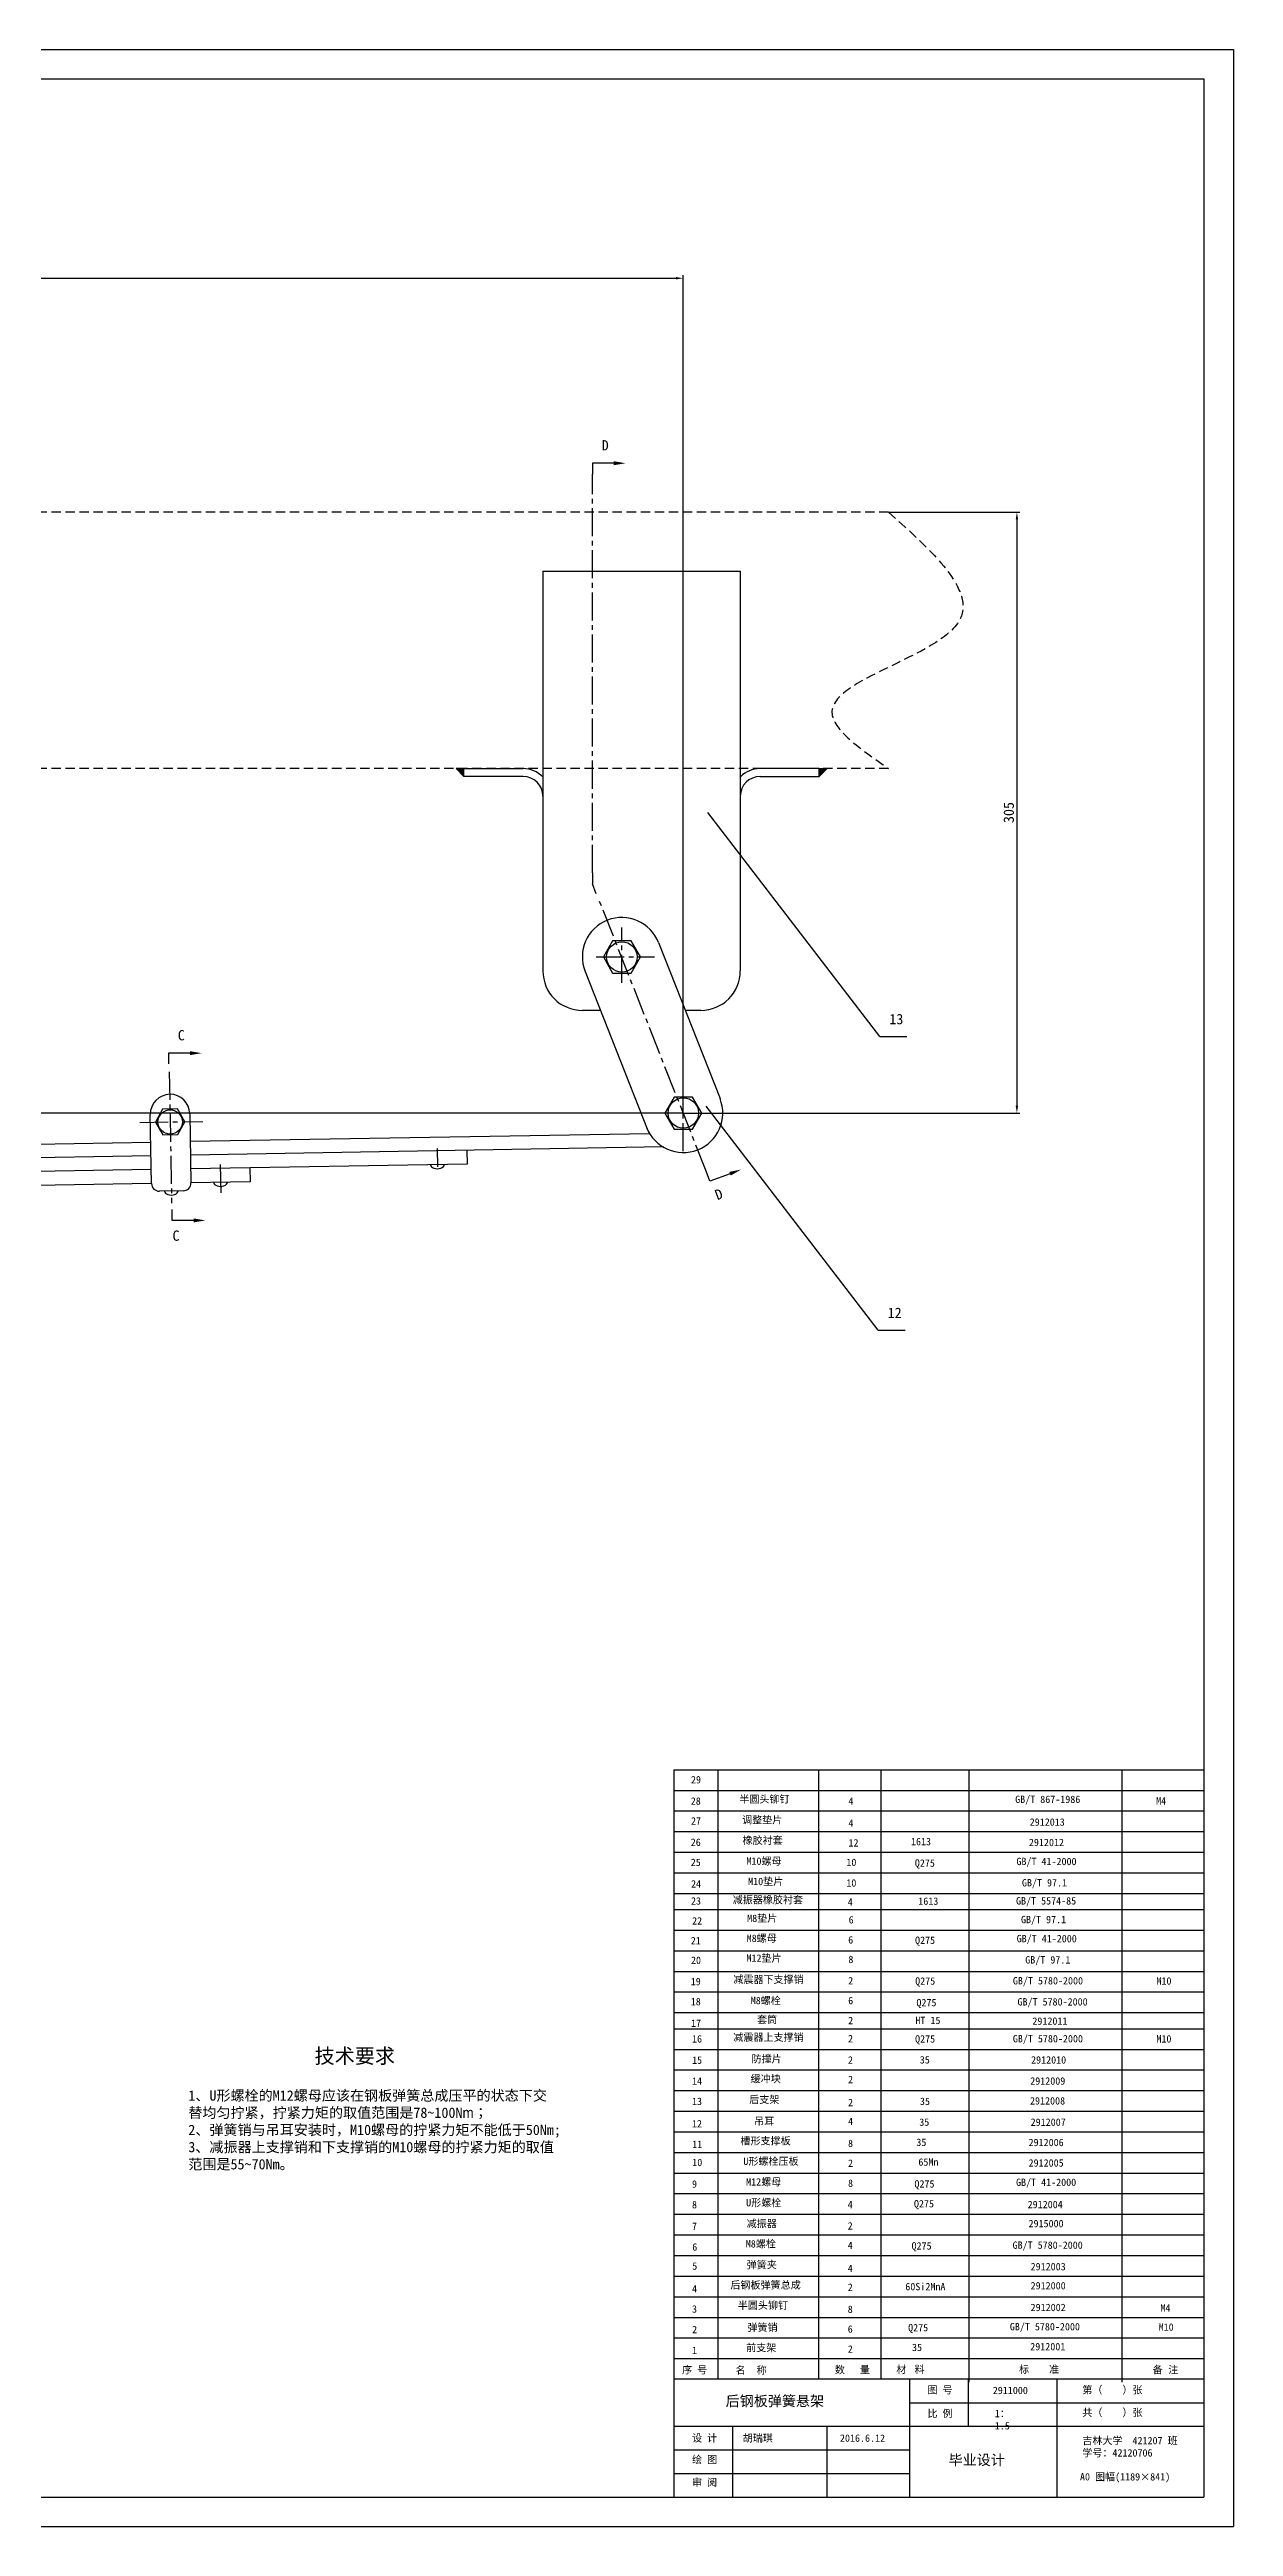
# Model space of a CAD drawing. Header units: millimetres. Extents: x -4667 to 8941, y -1665 to 5310.
# Drawn here: x 735 to 1137, y 4167 to 5008 of the extents above; entities that cross this region are included whole.
import ezdxf

# ---------------------------------------------------------------- set-up
doc = ezdxf.new("R2010")
doc.units = ezdxf.units.MM
doc.linetypes.add('CENTER2', pattern=[28.575, 19.05, -3.175, 3.175, -3.175])
doc.linetypes.add('DASHED2', pattern=[9.525, 6.35, -3.175])
for name, color, linetype in [('尺寸', 4, 'CONTINUOUS'), ('尺寸标注', 3, 'CONTINUOUS'), ('点划线', 6, 'CENTER2'), ('细实线', 3, 'CONTINUOUS'), ('虚线', 4, 'DASHED2')]:
    doc.layers.add(name, color=color, linetype=linetype)
doc.layers.add('粗实线', color=2, linetype='CONTINUOUS', lineweight=30)
doc.styles.get("Standard").update_dxf_attribs({"font": '', "height": 3.5})
doc.styles.get('Standard').set_extended_font_data('SimSun')
doc.dimstyles.new('无偏差$0', dxfattribs={"dimtxt": 3.5, "dimasz": 2.5, "dimexe": 1, "dimexo": 0, "dimgap": 1, "dimtad": 1, "dimtoh": 1, "dimdec": 0, "dimzin": 0, "dimdsep": 46, "dimtxsty": 'Standard', "dimcen": 2.5, "dimclrd": 256, "dimadec": 0, "dimazin": 0, "dimtfac": 1, "dimtdec": 0, "dimtofl": 0, "dimtmove": 0, "dimatfit": 3, "dimfxl": 1, "dimtolj": 1, "dimtzin": 0, "dimarcsym": 0})

# ---------------------------------------------------------------- blocks, each defined once
blk = doc.blocks.new('*D139')
at = {"layer": '尺寸', "color": 0, "lineweight": -2, "ltscale": 0.5}
for p, q in [((1019.49, 4851.25), (1064.05, 4851.25)), ((949.82, 4647.21), (1064.05, 4647.21))]:
    blk.add_line(p, q, dxfattribs=at)
at = {"layer": '尺寸', "lineweight": -2, "ltscale": 0.5}
blk.add_line((1063.05, 4848.75), (1063.05, 4649.71), dxfattribs=at)
at = {"layer": '尺寸', "ltscale": 0.5}
for points in [[(1062.64, 4848.75), (1063.47, 4848.75), (1063.05, 4851.25)], [(1062.64, 4649.71), (1063.47, 4649.71), (1063.05, 4647.21)]]:
    blk.add_solid(points, dxfattribs=at)
at = {"layer": '尺寸', "color": 0, "ltscale": 0.5, "insert": (1060.3, 4749.23), "char_height": 3.5, "attachment_point": 5, "rotation": 90}
blk.add_mtext('\\A1;305', dxfattribs=at)
blk = doc.blocks.new('*D141')
at = {"layer": '尺寸', "color": 0, "lineweight": -2, "ltscale": 0.5}
for p, q in [((949.82, 4647.21), (80.4, 4647.21)), ((145.82, 4633.81), (80.4, 4633.81))]:
    blk.add_line(p, q, dxfattribs=at)
at = {"layer": '尺寸', "lineweight": -2, "ltscale": 0.5}
blk.add_line((81.4, 4644.71), (81.4, 4636.31), dxfattribs=at)
at = {"layer": '尺寸', "ltscale": 0.5}
for points in [[(80.98, 4644.71), (81.81, 4644.71), (81.4, 4647.21)], [(80.98, 4636.31), (81.81, 4636.31), (81.4, 4633.81)]]:
    blk.add_solid(points, dxfattribs=at)
at = {"layer": '尺寸', "color": 0, "ltscale": 0.5, "insert": (78.65, 4640.51), "char_height": 3.5, "attachment_point": 5, "rotation": 90}
blk.add_mtext('\\A1;20', dxfattribs=at)
blk = doc.blocks.new('*D142')
at = {"layer": '尺寸', "color": 0, "lineweight": -2, "ltscale": 0.5}
for p, q in [((145.82, 4633.81), (145.82, 4931.65)), ((949.79, 4647.21), (949.79, 4931.65))]:
    blk.add_line(p, q, dxfattribs=at)
at = {"layer": '尺寸', "lineweight": -2, "ltscale": 0.5}
blk.add_line((148.32, 4930.65), (947.29, 4930.65), dxfattribs=at)
at = {"layer": '尺寸', "ltscale": 0.5}
for points in [[(148.32, 4931.07), (148.32, 4930.24), (145.82, 4930.65)], [(947.29, 4931.07), (947.29, 4930.24), (949.79, 4930.65)]]:
    blk.add_solid(points, dxfattribs=at)
at = {"layer": '尺寸', "color": 0, "ltscale": 0.5, "insert": (547.81, 4933.4), "char_height": 3.5, "attachment_point": 5}
blk.add_mtext('\\A1;1200', dxfattribs=at)

msp = doc.modelspace()

# ---------------------------------------------------------------- hatches: boundary and pattern name
at = {"layer": '粗实线', "ltscale": 0.5}
for points in [[(875.36, 4761.47), (875.36, 4764.15), (872.68, 4764.15)], [(998.64, 4764.15), (995.96, 4764.15), (995.96, 4761.47)]]:
    msp.add_hatch(color=256, dxfattribs=at).paths.add_polyline_path(points)

# ---------------------------------------------------------------- linework, layer by layer
at = {"layer": '尺寸标注'}
for p, q in [((946.56, 4417.24), (1126.56, 4417.24)), ((946.56, 4403.24), (1126.56, 4403.24)), ((946.56, 4396.24), (1126.56, 4396.24)), ((946.56, 4389.24), (1126.56, 4389.24)), ((946.56, 4382.24), (1126.56, 4382.24)), ((946.55, 4362.77), (1126.55, 4362.77)), ((946.55, 4355.77), (1126.55, 4355.77)), ((946.55, 4348.77), (1126.55, 4348.77)), ((946.55, 4341.77), (1126.55, 4341.77))]:
    msp.add_line(p, q, dxfattribs=at)
at = {"layer": '点划线', "ltscale": 0.5}
for p, q in [((918.97, 4728.75), (918.97, 4864.18)), ((957.59, 4627.48), (921.42, 4719.02)), ((928.96, 4691.43), (928.96, 4710.21)), ((920.23, 4700.2), (940.03, 4700.2)), ((775.35, 4661.23), (776.13, 4616.66)), ((949.82, 4634.25), (949.82, 4659.92)), ((765.4, 4644.01), (786.74, 4644.38)), ((866.27, 4635.12), (866.38, 4628.91)), ((792.65, 4629.69), (792.83, 4619.57))]:
    msp.add_line(p, q, dxfattribs=at)
at = {"layer": '粗实线'}
for p, q in [((-27.45, 4998.3), (1126.55, 4998.3)), ((1126.55, 4998.3), (1126.55, 4177.3)), ((946.56, 4424.24), (946.55, 4217.3)), ((946.56, 4424.24), (1126.56, 4424.24)), ((946.56, 4424.24), (1126.56, 4424.24)), ((961.55, 4424.24), (961.55, 4217.3)), ((995.7, 4424.24), (995.7, 4217.3)), ((1016.82, 4424.24), (1016.82, 4217.3)), ((1046.76, 4424.24), (1046.76, 4216.3)), ((1098.67, 4424.24), (1098.67, 4216.3)), ((946.55, 4217.3), (946.55, 4177.3)), ((1026.55, 4217.3), (1026.55, 4177.3)), ((1046.55, 4217.3), (1046.55, 4201.3)), ((1076.55, 4217.3), (1076.55, 4177.3)), ((946.55, 4201.3), (1126.55, 4201.3)), ((966.55, 4201.3), (966.55, 4177.3)), ((998.55, 4201.3), (998.55, 4177.3)), ((-27.45, 4177.3), (1126.55, 4177.3))]:
    msp.add_line(p, q, dxfattribs=at)
at = {"layer": '粗实线', "ltscale": 0.5}
for p, q in [((918.97, 4867.84), (918.97, 4864.18)), ((902.16, 4831.15), (902.16, 4754.77)), ((902.16, 4831.15), (969.16, 4831.15)), ((969.16, 4831.15), (969.16, 4754.77)), ((875.36, 4761.47), (872.68, 4764.15)), ((875.36, 4764.15), (872.68, 4764.15)), ((875.36, 4761.47), (875.36, 4764.15)), ((875.36, 4764.15), (895.46, 4764.15)), ((875.36, 4761.47), (875.36, 4764.15)), ((895.46, 4761.47), (875.36, 4761.47)), ((895.46, 4761.47), (895.46, 4761.47)), ((995.96, 4764.15), (975.86, 4764.15)), ((975.86, 4761.47), (975.86, 4761.47)), ((975.86, 4761.47), (995.96, 4761.47)), ((995.96, 4761.47), (998.64, 4764.15)), ((995.96, 4761.47), (995.96, 4764.15)), ((995.96, 4764.15), (998.64, 4764.15)), ((902.16, 4754.77), (902.16, 4695.45)), ((969.16, 4754.77), (969.16, 4695.45)), ((918.97, 4728.75), (918.97, 4725.08)), ((920.25, 4721.66), (918.97, 4725.08)), ((941.43, 4705.11), (962.29, 4652.11)), ((916.5, 4695.29), (937.53, 4641.86)), ((921.71, 4682.05), (915.56, 4682.05)), ((955.76, 4682.05), (950.51, 4682.05)), ((775.08, 4667.54), (775.08, 4663.88)), ((769.31, 4623.29), (768.9, 4646.74)), ((782.3, 4646.97), (782.71, 4623.53)), ((586.85, 4634.19), (769.07, 4637.36)), ((782.47, 4637.6), (938.34, 4640.3)), ((942.96, 4635.69), (782.55, 4632.91)), ((876.33, 4634.54), (876.41, 4629.85)), ((769.15, 4632.67), (586.94, 4629.51)), ((769.23, 4627.98), (587.02, 4624.82)), ((876.41, 4629.85), (782.63, 4628.22)), ((802.73, 4628.57), (802.81, 4623.88)), ((958.87, 4624.05), (957.59, 4627.48)), ((769.31, 4623.29), (587.1, 4620.13)), ((780.08, 4620.8), (772.04, 4620.66)), ((802.81, 4623.88), (782.71, 4623.53)), ((776.36, 4610.74), (776.36, 4614.4)), ((1126.55, 4217.3), (946.55, 4217.3))]:
    msp.add_line(p, q, dxfattribs=at)
for points in [[(932.11, 4694.75), (935.25, 4700.2), (932.11, 4705.64), (925.82, 4705.64), (922.68, 4700.2), (925.82, 4694.75)], [(952.97, 4641.76), (956.11, 4647.21), (952.97, 4652.65), (946.68, 4652.65), (943.54, 4647.21), (946.68, 4641.76)], [(778.24, 4639.88), (780.67, 4644.27), (778.08, 4648.59), (773.06, 4648.5), (770.62, 4644.1), (773.21, 4639.79)]]:
    msp.add_lwpolyline(points, close=True, dxfattribs=at)
for centre, radius in [((928.96, 4700.2), 5.17), ((949.82, 4647.21), 5.17), ((775.65, 4644.19), 4.14)]:
    msp.add_circle(centre, radius, dxfattribs=at)
for centre, radius, start, end in [((895.46, 4754.77), 9.38, 44.41531, 90), ((895.46, 4754.77), 6.7, 0, 90), ((975.86, 4754.77), 6.7, 90, 180), ((975.86, 4754.77), 9.38, 90, 135), ((928.96, 4700.2), 13.4, 21.48609, 201.48609), ((915.56, 4695.45), 13.4, 180, 270), ((955.76, 4695.45), 13.4, 270, 0), ((775.6, 4646.86), 6.7, 91.01174, 181.01174), ((775.6, 4646.86), 6.7, 0.99587, 90.99587), ((949.82, 4647.21), 13.4, 201.48609, 21.48609), ((771.99, 4623.34), 2.68, 181.01421, 270.99587), ((780.03, 4623.48), 2.68, 270.99587, 0.99587)]:
    msp.add_arc(centre, radius, start, end, dxfattribs=at)
for centre in [(866.37, 4629.67), (776.06, 4620.73), (792.76, 4623.7)]:
    msp.add_ellipse(centre, major_axis=(-2.33, -0.07), ratio=0.595361, start_param=6.258506, end_param=9.400099, dxfattribs=at)
at = {"layer": '细实线'}
for p, q in [((-52.45, 5008.3), (1136.55, 5008.3)), ((1136.55, 5008.3), (1136.55, 4167.3)), ((1136.55, 5008.3), (1136.55, 4167.3)), ((946.56, 4410.24), (1126.56, 4410.24)), ((946.55, 4376.77), (1126.55, 4376.77)), ((946.55, 4369.77), (1126.55, 4369.77)), ((946.55, 4336.3), (1126.55, 4336.3)), ((946.55, 4329.3), (1126.55, 4329.3)), ((946.55, 4322.3), (1126.55, 4322.3)), ((946.55, 4315.3), (1126.55, 4315.3)), ((946.55, 4308.3), (1126.55, 4308.3)), ((946.55, 4301.3), (1126.55, 4301.3)), ((946.55, 4294.3), (1126.55, 4294.3)), ((946.55, 4287.3), (1126.55, 4287.3)), ((946.55, 4280.3), (1126.55, 4280.3)), ((946.55, 4273.3), (1126.55, 4273.3)), ((946.55, 4266.3), (1126.55, 4266.3)), ((946.55, 4259.3), (1126.55, 4259.3)), ((946.55, 4252.3), (1126.55, 4252.3)), ((946.55, 4245.3), (1126.55, 4245.3)), ((946.55, 4238.3), (1126.55, 4238.3)), ((946.55, 4231.3), (1126.55, 4231.3)), ((946.55, 4224.3), (1126.55, 4224.3)), ((1026.55, 4209.3), (1126.55, 4209.3)), ((946.55, 4193.3), (1026.55, 4193.3)), ((946.55, 4185.3), (1026.55, 4185.3)), ((-52.45, 4167.3), (1136.55, 4167.3))]:
    msp.add_line(p, q, dxfattribs=at)
at = {"layer": '细实线', "ltscale": 0.5}
for p, q in [((1016.58, 4673.25), (958.16, 4749.29)), ((1016.58, 4673.25), (1025.66, 4673.25)), ((1016.01, 4573.51), (957.59, 4649.56)), ((1016.01, 4573.51), (1025.09, 4573.51))]:
    msp.add_line(p, q, dxfattribs=at)
at = {"layer": '细实线', "linetype": 'ByBlock', "lineweight": -2, "ltscale": 0.5}
for points in [[(926.23, 4867.84), (918.97, 4867.84)], [(782.34, 4667.54), (775.08, 4667.54)], [(965.68, 4626.6), (958.87, 4624.05)], [(783.63, 4610.74), (776.36, 4610.74)]]:
    msp.add_lwpolyline(points, dxfattribs=at)
at = {"layer": '细实线', "ltscale": 0.5}
for points in [[(926.23, 4868.51), (930.23, 4867.84), (926.23, 4867.17)], [(782.34, 4668.21), (786.34, 4667.54), (782.34, 4666.87)], [(965.91, 4625.98), (969.42, 4628.01), (965.44, 4627.23)], [(783.63, 4610.08), (787.63, 4610.74), (783.63, 4611.41)]]:
    msp.add_solid(points, dxfattribs=at)
at = {"layer": '虚线', "ltscale": 0.5}
for p, q in [((1019.49, 4851.25), (416.58, 4851.25)), ((1019.49, 4764.15), (413.94, 4764.15))]:
    msp.add_line(p, q, dxfattribs=at)
msp.add_spline([(1019.49, 4851.25), (1043.56, 4814.53), (1000.27, 4783.22), (1019.49, 4764.15)], degree=3, dxfattribs=at)

# ---------------------------------------------------------------- texts
at = {"layer": '尺寸标注', "char_height": 2.5, "attachment_point": 1}
for s, insert, width in [('29', (952.43, 4422.1), 11.0575), ('{\\fSimSun|b0|i0|c134|p54;半圆头铆钉}', (968.83, 4415.51), 39.018), ('{\\fSimSun|b0|i0|c134|p54;GB/T 867-1986}', (1062.47, 4415.45), 39.018), ('28', (952.35, 4414.86), 11.0575), ('27', (952.43, 4408.1), 11.0575), ('{\\fSimSun|b0|i0|c134|p54;调整垫片}', (969.78, 4408.46), 39.018), ('4', (1005.89, 4414.85), 2.43), ('4', (1005.89, 4407.4), 1.5327), ('{\\fSimSun|b0|i0|c134|p54;2912013}', (1067.4, 4407.73), 39.018), ('26', (952.35, 4400.86), 11.0575), ('{\\fSimSun|b0|i0|c134|p54;橡胶衬套}', (969.94, 4401.51), 39.018), ('12', (1005.89, 4400.67), 19.0704), ('{\\fSimSun|b0|i0|c134|p54;1613}', (1027.1, 4401.1), 14.1495), ('{\\fSimSun|b0|i0|c134|p54;2912012}', (1067.13, 4400.81), 39.018), ('25', (952.35, 4394.05), 11.0575), ('{\\fSimSun|b0|i0|c134|p54;M10螺母}', (971.26, 4394.47), 39.018), ('10', (1005.17, 4394.05), 16.5343), ('{\\fSimSun|b0|i0|c134|p54;Q275}', (1028.41, 4393.8), 14.1495), ('{\\fSimSun|b0|i0|c134|p54;GB/T 41-2000}', (1062.89, 4394.35), 39.018), ('24', (952.45, 4386.72), 11.0575), ('{\\fSimSun|b0|i0|c134|p54;减振器橡胶衬套}', (966.6, 4381.32), 39.018), ('{\\fSimSun|b0|i0|c134|p54;M10垫片}', (971.82, 4387.56), 39.018), ('10', (1005.16, 4387.05), 1.9323), ('{\\fSimSun|b0|i0|c134|p54;GB/T 97.1}', (1064.76, 4387.11), 39.018), ('23', (952.43, 4380.94), 11.0575), ('22', (952.8, 4374.17), 24.2318), ('{\\fSimSun|b0|i0|c134|p54;M8垫片}', (971.5, 4375.07), 39.018), ('4', (1005.66, 4380.62), 10.0668), ('6', (1005.95, 4374.53), 1.9323), ('{\\fSimSun|b0|i0|c134|p54;1613}', (1029.58, 4380.88), 14.1495), ('{\\fSimSun|b0|i0|c134|p54;GB/T 5574-85}', (1062.76, 4380.97), 39.018), ('{\\fSimSun|b0|i0|c134|p54;GB/T 97.1}', (1064.44, 4374.62), 39.018), ('21', (952.37, 4367.47), 24.2318), ('{\\fSimSun|b0|i0|c134|p54;M8螺母}', (971.33, 4368.27), 39.018), ('6', (1005.79, 4367.72), 1.9323), ('{\\fSimSun|b0|i0|c134|p54;Q275}', (1028.48, 4367.6), 14.1495), ('{\\fSimSun|b0|i0|c134|p54;GB/T 41-2000}', (1062.97, 4368.15), 39.018), ('20', (952.43, 4360.8), 11.0575), ('{\\fSimSun|b0|i0|c134|p54;M12垫片}', (971.25, 4361.52), 39.018), ('8', (1005.85, 4361.09), 16.5343), ('{\\fSimSun|b0|i0|c134|p54;GB/T 97.1}', (1065.89, 4360.94), 39.018), ('19', (952.34, 4353.56), 11.0575), ('{\\fSimSun|b0|i0|c134|p54;减震器下支撑销}', (966.82, 4354.3), 39.018), ('2', (1005.79, 4353.85), 1.5327), ('{\\fSimSun|b0|i0|c134|p54;Q275}', (1028.52, 4353.75), 14.1495), ('{\\fSimSun|b0|i0|c134|p54;GB/T 5780-2000}', (1061.69, 4353.84), 39.018), ('18', (952.34, 4346.75), 11.0575), ('{\\fSimSun|b0|i0|c134|p54;M8螺栓}', (972.7, 4347.14), 39.018), ('{\\fSimSun|b0|i0|c134|p54;套筒}', (974.87, 4340.64), 39.018), ('2', (1005.79, 4340.33), 16.5343), ('6', (1005.79, 4347.12), 19.0704), ('{\\fSimSun|b0|i0|c134|p54;HT 15}', (1028.6, 4340.38), 14.1495), ('{\\fSimSun|b0|i0|c134|p54;Q275}', (1028.95, 4346.42), 14.1495), ('{\\fSimSun|b0|i0|c134|p54;GB/T 5780-2000}', (1063.26, 4346.68), 39.018), ('{\\fSimSun|b0|i0|c134|p54;2912011}', (1068.3, 4340.15), 39.018), ('17', (952.44, 4339.42), 11.0575), ('16', (952.77, 4334.11), 11.0575), ('{\\fSimSun|b0|i0|c134|p54;减震器上支撑销}', (966.8, 4334.65), 39.018), ('2', (1005.73, 4334.17), 8.5481), ('{\\fSimSun|b0|i0|c134|p54;Q275}', (1028.49, 4334.09), 14.1495), ('{\\fSimSun|b0|i0|c134|p54;GB/T 5780-2000}', (1061.67, 4334.18), 39.018), ('15', (952.8, 4326.87), 24.2318), ('{\\fSimSun|b0|i0|c134|p54;防撞片}', (973, 4327.31), 14.1495), ('2', (1005.71, 4326.93), 10.0668), ('{\\fSimSun|b0|i0|c134|p54;35}', (1030.09, 4326.99), 14.1495), ('{\\fSimSun|b0|i0|c134|p54;2912010}', (1067.86, 4326.96), 14.1495), ('14', (952.77, 4319.77), 21.0972), ('{\\fSimSun|b0|i0|c134|p54;缓冲块}', (972.67, 4320.57), 14.1495), ('2', (1005.73, 4320.29), 2.626), ('{\\fSimSun|b0|i0|c134|p54;2912009}', (1067.57, 4319.81), 39.018), ('13', (952.77, 4312.89), 14.0247), ('{\\fSimSun|b0|i0|c134|p54;后支架}', (972.19, 4313.5), 14.1495), ('{\\fSimSun|b0|i0|c134|p54;吊耳}', (973.88, 4306.18), 39.018), ('4', (1005.73, 4306.08), 2.43), ('2', (1005.73, 4312.5), 1.9323), ('{\\fSimSun|b0|i0|c134|p54;35}', (1030.13, 4312.9), 14.1495), ('{\\fSimSun|b0|i0|c134|p54;2912008}', (1067.5, 4313.07), 39.018), ('12', (952.77, 4305.3), 34.9439), ('11', (952.86, 4298.32), 10.1906), ('{\\fSimSun|b0|i0|c134|p54;槽形支撑板}', (969.2, 4299.48), 39.018), ('8', (1005.73, 4298.62), 1.5327), ('{\\fSimSun|b0|i0|c134|p54;35}', (1028.92, 4299), 14.1495), ('{\\fSimSun|b0|i0|c134|p54;35}', (1029.91, 4305.84), 14.1495), ('{\\fSimSun|b0|i0|c134|p54;2912006}', (1067.02, 4298.94), 39.018), ('{\\fSimSun|b0|i0|c134|p54;2912007}', (1067.72, 4305.82), 39.018), ('10', (952.86, 4292.15), 14.11), ('{\\fSimSun|b0|i0|c134|p54;U形螺栓压板}', (970.2, 4292.55), 39.018), ('2', (1005.73, 4291.89), 19.0704), ('{\\fSimSun|b0|i0|c134|p54;65Mn}', (1029.61, 4292.29), 14.1495), ('{\\fSimSun|b0|i0|c134|p54;2912005}', (1067.02, 4291.99), 39.018), ('9', (952.77, 4284.82), 11.2911), ('{\\fSimSun|b0|i0|c134|p54;M12螺母}', (971.13, 4285.54), 39.018), ('8', (1005.73, 4285.11), 16.5343), ('{\\fSimSun|b0|i0|c134|p54;Q275}', (1028.27, 4284.86), 14.1495), ('{\\fSimSun|b0|i0|c134|p54;GB/T 41-2000}', (1062.76, 4285.41), 39.018), ('8', (952.77, 4277.81), 16.3864), ('{\\fSimSun|b0|i0|c134|p54;U形螺栓}', (971.14, 4278.48), 39.018), ('4', (1005.63, 4277.85), 8.5481), ('{\\fSimSun|b0|i0|c134|p54;Q275}', (1028.11, 4278.13), 14.1495), ('{\\fSimSun|b0|i0|c134|p54;2912004}', (1066.7, 4277.87), 39.018), ('7', (952.77, 4270.49), 2.2763), ('{\\fSimSun|b0|i0|c134|p54;M8螺栓}', (971.03, 4264.53), 39.018), ('{\\fSimSun|b0|i0|c134|p54;减振器}', (971.31, 4271.39), 39.018), ('4', (1005.63, 4263.97), 2.626), ('2', (1005.61, 4270.61), 10.0668), ('{\\fSimSun|b0|i0|c134|p54;GB/T 5780-2000}', (1061.59, 4264.07), 39.018), ('{\\fSimSun|b0|i0|c134|p54;2915000}', (1067, 4271.4), 39.018), ('5', (952.86, 4256.96), 6.6631), ('6', (952.86, 4263.44), 12.5423), ('4', (1005.63, 4256.18), 1.9323), ('{\\fSimSun|b0|i0|c134|p54;Q275}', (1027.29, 4263.81), 14.1495), ('{\\fSimSun|b0|i0|c134|p54;2912003}', (1067.71, 4256.78), 14.1495), ('4', (952.77, 4249.24), 11.6225), ('{\\fSimSun|b0|i0|c134|p54;后钢板弹簧总成}', (965.81, 4250.53), 39.018), ('2', (1005.63, 4249.76), 2.43), ('{\\fSimSun|b0|i0|c134|p54;60Si2MnA}', (1025.18, 4249.99), 14.1495), ('{\\fSimSun|b0|i0|c134|p54;2912000}', (1067.71, 4250.3), 14.1495), ('3', (952.77, 4242.4), 19.4618), ('{\\fSimSun|b0|i0|c134|p54;半圆头铆钉}', (968.34, 4243.62), 39.018), ('8', (1005.63, 4242.31), 1.5327), ('{\\fSimSun|b0|i0|c134|p54;2912002}', (1067.71, 4242.93), 14.1495), ('2', (952.8, 4235.42), 4.1644), ('6', (1005.63, 4235.58), 19.0704), ('{\\fSimSun|b0|i0|c134|p54;Q275}', (1026.13, 4236.05), 14.1495), ('{\\fSimSun|b0|i0|c134|p54;GB/T 5780-2000}', (1060.65, 4236.39), 39.018), ('1', (952.77, 4228.33), 2.4237), ('{\\fSimSun|b0|i0|c134|p54;前支架}', (971.16, 4229.25), 14.1495), ('2', (1005.63, 4228.79), 16.5343), ('{\\fSimSun|b0|i0|c134|p54;35}', (1027.46, 4229.36), 14.1495), ('{\\fSimSun|b0|i0|c134|p54;2912001}', (1067.58, 4229.62), 14.1495), ('{\\fSimSun|b0|i0|c134|p54;2911000}', (1054.86, 4214.75), 14.1495)]:
    msp.add_mtext(s, dxfattribs=dict(at, insert=insert, width=width))
at = {"layer": '细实线', "ltscale": 0.5, "attachment_point": 1}
for s, width, insert, char_height in [('D', 62.7273, (922.12, 4875.68), 3.5), ('13', 62.7273, (1019.74, 4680.86), 3.5), ('C', 62.7273, (778.23, 4675.38), 3.5), ('C', 62.7273, (776.43, 4607.32), 3.5), ('12', 62.7273, (1019.17, 4581.13), 3.5), ('M4', 16.1066, (1110.32, 4414.93), 2.5), ('M10 ', 16.1066, (1110.42, 4353.77), 2.5), ('M10 ', 16.1066, (1110.4, 4334.12), 2.5), ('                  {\\H1.429x;技术要求\\P}\\P1、U形螺栓的M12螺母应该在钢板弹簧总成压平的状态下交替均匀拧紧，拧紧力矩的取值范围是78~100N{\\fGulim|b0|i0|c134|p34;m；\\P}2、弹簧销与吊耳安装时，M10螺母的拧紧力矩不能低于50Nm;\\P3、减振器上支撑销和下支撑销的M10螺母的拧紧力矩的取值范围是55~70Nm。', 125.1673, (781.81, 4329.55), 3.5), ('{\\fSimSun|b0|i0|c134|p54;\\C256;弹簧夹}', 26.2716, (971.33, 4257.4), 2.5), ('M4 ', 16.1066, (1111.79, 4242.75), 2.5), ('弹簧销 ', 16.1066, (971.6, 4236.14), 2.5), ('M10 ', 16.1066, (1111.17, 4236.25), 2.5)]:
    msp.add_mtext_dynamic_manual_height_columns(s, width=width, gutter_width=17.5, heights=[0], dxfattribs=dict(at, insert=insert, char_height=char_height))
at = {"layer": '细实线', "ltscale": 0.5, "insert": (960.14, 4620.87), "char_height": 3.5, "attachment_point": 1, "rotation": 20.55057}
msp.add_mtext_dynamic_manual_height_columns('D', width=62.7273, gutter_width=17.5, heights=[0], dxfattribs=at)
at = {"layer": '细实线', "attachment_point": 1}
for s, insert, char_height, width in [('序 号', (949.4, 4221.69), 2.5, 9.6827), ('名{\\fￋￎￌﾣﾤ|b0|i0|c134|p2;    }称', (967.58, 4221.61), 2.5, 21.6532), ('材{\\fￋￎￌﾣﾤ|b0|i0|c134|p2;   }料', (1022.14, 4221.88), 2.5, 31.3972), ('标    准', (1063.77, 4221.88), 2.5, 31.3972), ('备{\\fￋￎￌﾣﾤ|b0|i0|c134|p2;  }注', (1109.16, 4221.76), 2.5, 18.6759), ('图 号', (1032.69, 4214.93), 2.5, 9.1843), ('第（    ）张', (1085.26, 4214.93), 2.5, 28.5521), (' 后钢板弹簧悬架', (961.81, 4211.66), 3.5, 52.7719), ('比 例', (1032.69, 4206.91), 2.5, 9.1843), ('1：1.5', (1055.55, 4206.91), 2.5, 9.1843), ('共（    ）张', (1085.26, 4207.24), 2.5, 28.5521), ('设 计', (952.78, 4198.58), 2.5, 9.7637), ('胡瑞琪{\\fￋￎￌﾣﾤ|b0|i0|c134|p2; }', (969.99, 4198.55), 2.5, 15.0266), ('2016.6.12{\\fￋￎￌﾣﾤ|b0|i0|c134|p2; }', (1002.99, 4198.55), 2.5, 15.0266), ('吉林大学  421207 班\\P学号：42120706', (1085.25, 4197.71), 2.5, 38.3671), ('绘 图', (952.78, 4191.28), 2.5, 9.7637), ('毕业设计', (1039.87, 4191.65), 3.5, 41.7996), ('审 阅', (952.78, 4183.49), 2.5, 9.7637), (' A0 图幅(1189×841)', (1082.76, 4185.42), 2.5, 42.3231)]:
    msp.add_mtext(s, dxfattribs=dict(at, insert=insert, char_height=char_height, width=width))
at = {"layer": '细实线', "insert": (1001.25, 4221.78), "char_height": 2.5, "attachment_point": 1}
msp.add_mtext('数   量', dxfattribs=at)

# ---------------------------------------------------------------- dimensions: what is measured, and where the dimension line sits
at = {"layer": '尺寸', "ltscale": 0.5}
dim = msp.add_linear_dim(base=(949.79, 4930.65), p1=(145.82, 4633.81), p2=(949.79, 4647.21), text='1200', dimstyle='无偏差$0', dxfattribs=at)
dim.commit()
dim.dimension.update_dxf_attribs({"geometry": '*D142', "text_midpoint": (547.81, 4933.4)})
for base, p1, p2, text, picture, middle in [((1063.05, 4647.21), (1019.49, 4851.25), (949.82, 4647.21), '305', '*D139', (1060.3, 4749.23)), ((81.4, 4633.81), (949.82, 4647.21), (145.82, 4633.81), '20', '*D141', (78.65, 4640.51))]:
    dim = msp.add_linear_dim(base=base, p1=p1, p2=p2, angle=90, text=text, dimstyle='无偏差$0', dxfattribs=at)
    dim.commit()
    dim.dimension.update_dxf_attribs({"geometry": picture, "text_midpoint": middle})

doc.saveas('drawing.dxf')
